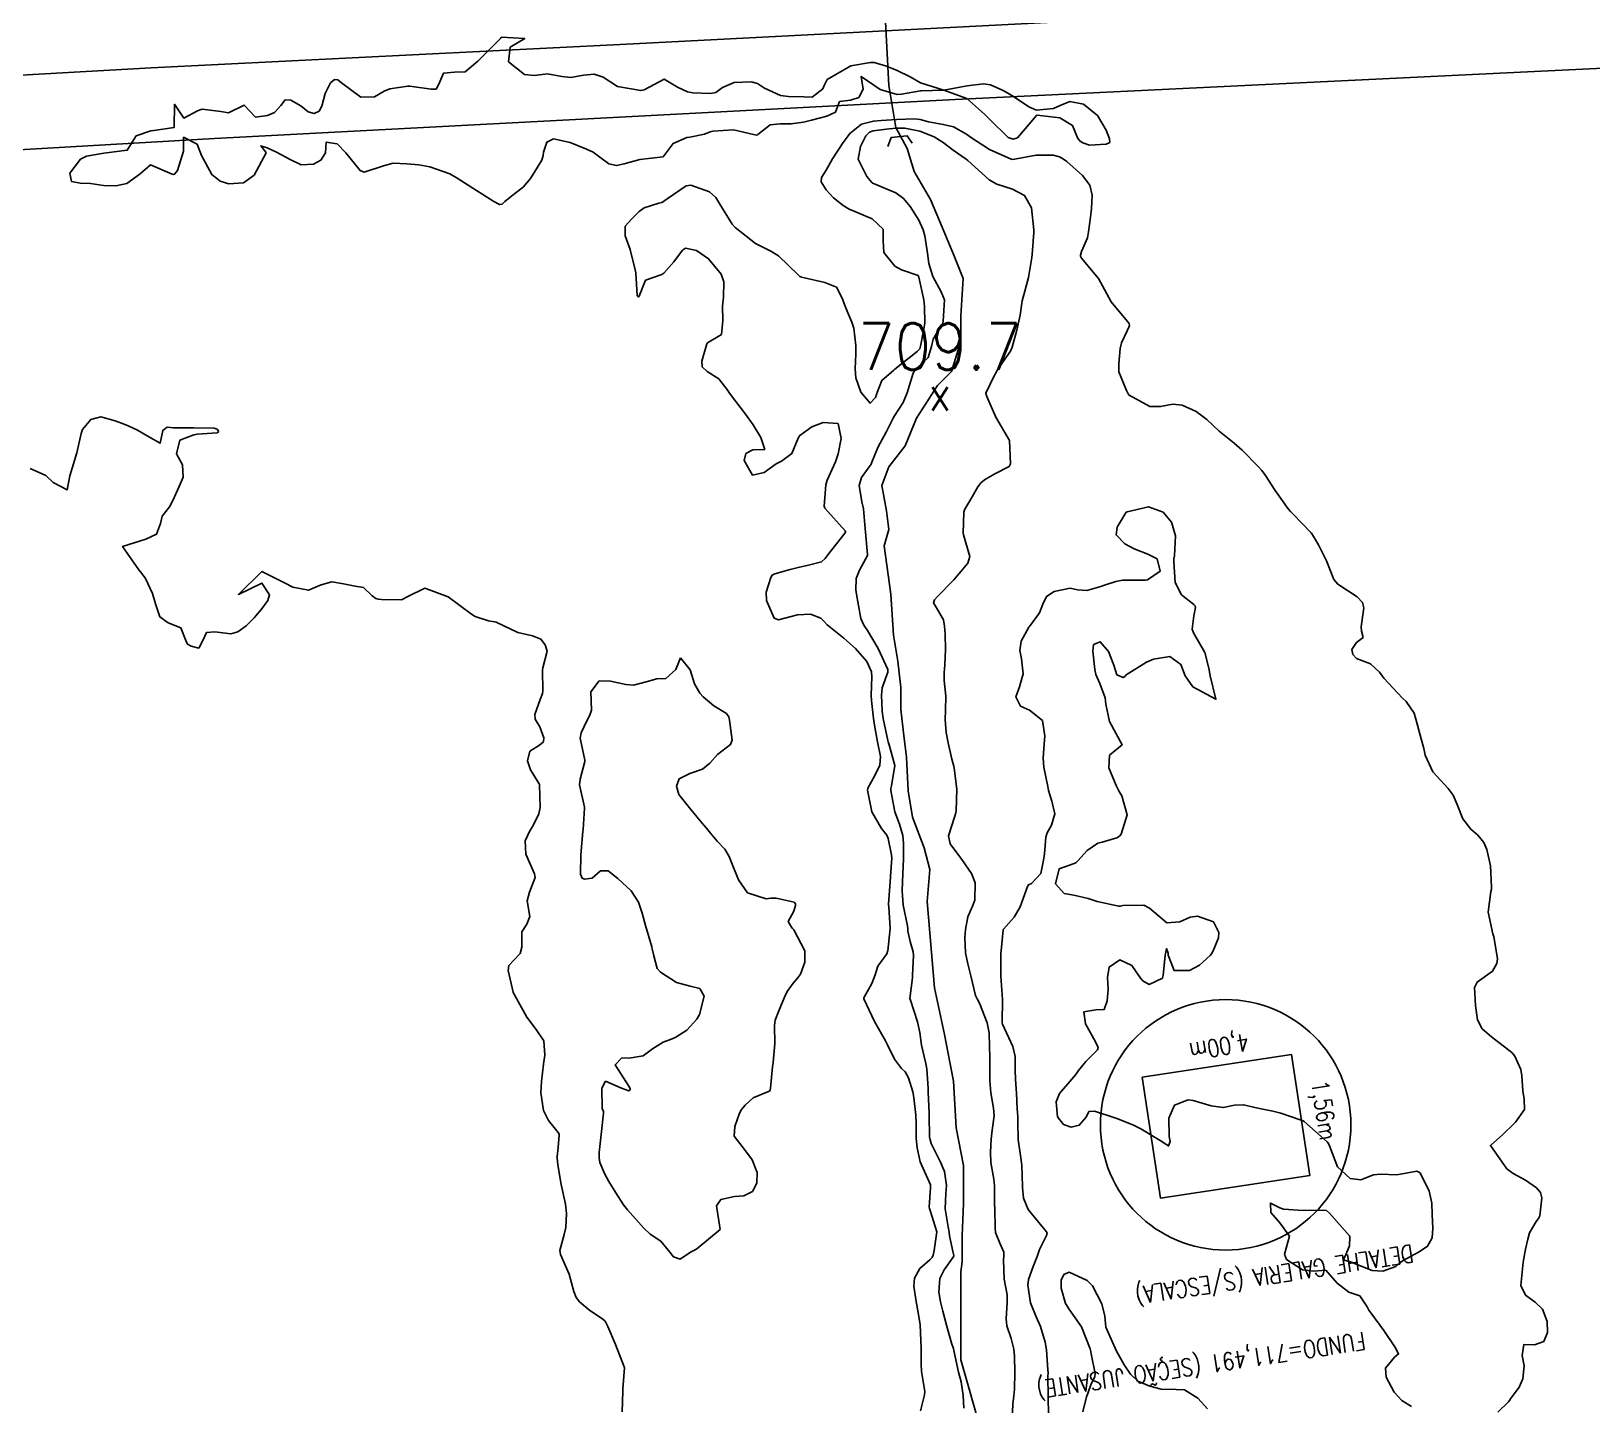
# Model space of a CAD drawing. Header units: metres. Extents: x 307586 to 320046, y 7427249 to 7434250.
# Drawn here: x 309923.3 to 310057.3, y 7432605.5 to 7432723.4 of the extents above; entities that cross this region are included whole.
import ezdxf
from ezdxf.enums import TextEntityAlignment as Align

# ---------------------------------------------------------------- set-up
doc = ezdxf.new("R2010")
doc.units = ezdxf.units.M
doc.header["$MEASUREMENT"] = 0
for name, color, linetype in [('Curvas de Nivel 1m', 11, 'Continuous'), ('DETALHES', 45, 'Continuous'), ('Hidrografia', 140, 'Continuous'), ('Pontes_Viadutos_Tubos', 190, 'Continuous'), ('Pontos Cotados', 45, 'Continuous'), ('TEXTO', 45, 'Continuous'), ('Vias Primárias', 230, 'Continuous')]:
    doc.layers.add(name, color=color, linetype=linetype)
doc.styles.add('ROMANS', font='romans', dxfattribs={"height": 0.2})
doc.styles.add('Style-STANDARD', font='STANDARD.shx')

# ---------------------------------------------------------------- blocks, each defined once
blk = doc.blocks.new('ELVTXT_88')
at = {"layer": 'Pontos Cotados', "linetype": 'Continuous', "style": 'Style-STANDARD'}
for s, height, p in [('709.7', 4, (0, 4)), ('x', 3, (0, 0))]:
    blk.add_text(s, height=height, dxfattribs=at).set_placement(p, align=Align.MIDDLE_CENTER)

msp = doc.modelspace()

# ---------------------------------------------------------------- linework, layer by layer
at = {"layer": 'Curvas de Nivel 1m', "flags": 128}
for points, elevation in [([(309995.34, 7432720.75), (309995.66, 7432720.74), (309996.72, 7432720.42), (309997.65, 7432720.06), (309998.75, 7432719.5), (309999.64, 7432718.99), (310001.63, 7432718.36), (310003.64, 7432718.73), (310005.04, 7432718.92), (310005.64, 7432718.83), (310006.79, 7432718.3), (310007.63, 7432717.81), (310008.95, 7432716.93), (310009.61, 7432716.65), (310011.06, 7432716.8), (310011.62, 7432717.05), (310012.46, 7432717.39), (310013.62, 7432717.15), (310014.83, 7432716.2), (310015.59, 7432714.94), (310015.86, 7432714.19), (310015.89, 7432713.88), (310015.58, 7432713.74), (310014.14, 7432713.65), (310013.58, 7432713.83), (310013.34, 7432713.98), (310013.15, 7432714.22), (310012.69, 7432715.32), (310011.6, 7432715.98), (310009.65, 7432716.21), (310009.6, 7432716.18), (310007.96, 7432714.28), (310007.58, 7432714.15), (310007.17, 7432714.29), (310005.6, 7432715.84), (310005.13, 7432716.31), (310003.62, 7432717.66), (310001.63, 7432718.36), (309999.69, 7432718.32), (309999.63, 7432718.32), (309998.01, 7432718.02), (309997.63, 7432717.98), (309996.19, 7432718.42), (309995.64, 7432718.78), (309994.55, 7432719.54), (309994.73, 7432718.44), (309994.34, 7432717.73), (309993.62, 7432717.5), (309992.7, 7432717.38), (309992.35, 7432716.47), (309991.6, 7432716.13), (309990.29, 7432715.8), (309989.59, 7432715.63), (309988.54, 7432715.47), (309987.59, 7432715.48), (309986.75, 7432715.38), (309985.69, 7432714.55), (309985.62, 7432714.51), (309985.58, 7432714.51), (309985.31, 7432714.55), (309983.59, 7432714.96), (309981.83, 7432714.84), (309981.58, 7432714.8), (309981.45, 7432714.74), (309981.11, 7432714.6), (309979.85, 7432714.34), (309979.58, 7432714.3), (309978.41, 7432713.79), (309977.55, 7432712.64), (309975.55, 7432712.41), (309974.2, 7432712.03), (309973.54, 7432711.89), (309972.9, 7432712.05), (309971.99, 7432712.71), (309971.56, 7432713.04), (309970.98, 7432713.31), (309969.57, 7432713.87), (309968.14, 7432714.19), (309967.57, 7432713.9), (309967.28, 7432713.05), (309967.26, 7432712.76), (309967.13, 7432712.35), (309966.18, 7432710.78), (309965.53, 7432710.03), (309964.83, 7432709.48), (309963.97, 7432708.81), (309963.73, 7432708.58), (309963.51, 7432708.54), (309963.02, 7432708.82), (309962.09, 7432709.41), (309961.52, 7432709.75), (309959.79, 7432710.86), (309959.53, 7432711.01), (309959.23, 7432711.17), (309957.54, 7432711.78), (309956.59, 7432711.94), (309955.54, 7432712.04), (309954.38, 7432712.09), (309953.54, 7432711.87), (309951.89, 7432711.31), (309951.54, 7432711.46), (309950.32, 7432712.97), (309949.56, 7432713.76), (309948.64, 7432713.91), (309948.56, 7432712.99), (309948.18, 7432712.36), (309947.54, 7432712.01), (309946.48, 7432711.95), (309945.55, 7432712.4), (309944.37, 7432713.04), (309943.56, 7432713.42), (309943.03, 7432713.59), (309943.46, 7432713.05), (309943.47, 7432712.97), (309942.44, 7432711.07), (309941.53, 7432710.42), (309940.29, 7432710.32), (309939.53, 7432710.55), (309938.83, 7432711.11), (309937.92, 7432712.75), (309937.79, 7432713.12), (309937.56, 7432713.72), (309936.39, 7432714.32), (309936.38, 7432713.14), (309935.86, 7432711.47), (309935.6, 7432711.15), (309935.53, 7432711.12), (309935.42, 7432711.15), (309933.54, 7432711.94), (309932.67, 7432711.18), (309931.52, 7432710.36), (309930.59, 7432710.14), (309929.52, 7432710.19), (309928.41, 7432710.35), (309927.52, 7432710.37), (309926.78, 7432710.51), (309926.63, 7432711.25), (309927.54, 7432712.44), (309928.07, 7432712.71), (309929.55, 7432712.95), (309929.79, 7432712.98), (309931.55, 7432713.2), (309932.33, 7432714.43), (309933.58, 7432714.87), (309933.84, 7432714.91), (309935.58, 7432715.15), (309935.6, 7432717.15), (309936.42, 7432715.97), (309937.6, 7432716.59), (309938, 7432716.72), (309939.6, 7432716.52), (309940.26, 7432716.43), (309941.6, 7432717.08), (309942.57, 7432716.04), (309943.59, 7432716.18), (309944.2, 7432716.44), (309944.73, 7432717.04), (309945.11, 7432717.53), (309945.61, 7432717.51), (309946.46, 7432717.02), (309947.09, 7432716.5), (309947.6, 7432716.35), (309948.02, 7432716.57), (309948.27, 7432716.99), (309948.54, 7432718.07), (309949, 7432718.99), (309949.34, 7432719.28), (309949.64, 7432719.26), (309949.96, 7432718.98), (309951.61, 7432717.75), (309952.78, 7432717.78), (309953.62, 7432718.28), (309954.08, 7432718.47), (309955.63, 7432718.72), (309955.82, 7432718.72), (309957.63, 7432718.46), (309958.07, 7432718.44), (309958.3, 7432718.87), (309958.69, 7432719.82), (309959.64, 7432719.9), (309960.55, 7432719.95), (309961.65, 7432720.84), (309963.6, 7432722.81), (309963.63, 7432722.86), (309963.67, 7432722.9), (309965.67, 7432722.79), (309964.42, 7432722.05), (309964.28, 7432720.8), (309965.64, 7432719.71), (309966.47, 7432719.61), (309967.64, 7432719.76), (309968.86, 7432719.53), (309969.64, 7432719.44), (309970.73, 7432719.65), (309971.64, 7432719.74), (309972.4, 7432719.47), (309973.63, 7432718.69), (309975.63, 7432718.33), (309975.91, 7432718.38), (309976.41, 7432718.66), (309977.64, 7432719.31), (309978.79, 7432718.63), (309979.63, 7432718.23), (309980.1, 7432718.14), (309981.63, 7432718.08), (309982.06, 7432718.16), (309982.64, 7432718.58), (309983.64, 7432719.03), (309985.11, 7432719.09), (309985.64, 7432718.94), (309986.24, 7432718.54), (309987.62, 7432717.9), (309988.32, 7432717.82), (309989.62, 7432717.78), (309990.34, 7432717.77), (309991.26, 7432718.48), (309991.37, 7432718.75), (309991.64, 7432719.27), (309993.65, 7432720.45)], 713), ([(309979.04, 7432669.62), (309978.64, 7432668.63), (309977.79, 7432667.87), (309977.02, 7432667.84), (309976.09, 7432667.58), (309975.01, 7432667.29), (309974.35, 7432667.34), (309973.02, 7432667.63), (309972.07, 7432667.65), (309971.34, 7432666.71), (309971.41, 7432665.13), (309971.26, 7432664.72), (309970.98, 7432664.18), (309970.51, 7432663.19), (309970.44, 7432662.73), (309970.82, 7432660.84), (309970.83, 7432660.72), (309970.43, 7432659.21), (309970.37, 7432658.73), (309970.8, 7432656.8), (309970.81, 7432656.72), (309970.68, 7432654.9), (309970.67, 7432654.72), (309970.52, 7432653.05), (309970.49, 7432652.72), (309970.47, 7432651.07), (309970.6, 7432650.72), (309970.81, 7432650.63), (309971.46, 7432650.71), (309972.17, 7432651.35), (309972.82, 7432651.36), (309973.66, 7432650.68), (309974.8, 7432649.63), (309975.43, 7432648.66), (309975.74, 7432647.7), (309976.03, 7432646.66), (309976.57, 7432644.82), (309976.61, 7432644.65), (309976.74, 7432644.04), (309977.05, 7432642.97), (309977.32, 7432642.64), (309978.71, 7432641.77), (309979.87, 7432641.44), (309980.7, 7432641.25), (309981.07, 7432640.59), (309980.68, 7432639.01), (309980.44, 7432638.6), (309979.59, 7432637.68), (309978.65, 7432637.07), (309978.34, 7432636.93), (309977.54, 7432636.64), (309976.64, 7432636.08), (309975.83, 7432635.46), (309974.63, 7432635.27), (309974.02, 7432635.29), (309973.43, 7432634.68), (309974.6, 7432632.86), (309974.72, 7432632.67), (309974.72, 7432632.55), (309974.6, 7432632.45), (309973.99, 7432632.68), (309972.61, 7432633.29), (309972.28, 7432632.69), (309972.33, 7432630.94), (309972.42, 7432630.69), (309972.43, 7432630.55), (309972.22, 7432628.7), (309972.05, 7432627.18), (309972.05, 7432626.7), (309972.12, 7432626.3), (309972.51, 7432625.36), (309972.89, 7432624.69), (309973.49, 7432623.69), (309974.15, 7432622.67), (309974.48, 7432622.25), (309975.89, 7432620.66), (309976.45, 7432620.16), (309977.36, 7432619.55), (309978.12, 7432618.62), (309978.43, 7432618.22), (309979.02, 7432618.02), (309979.9, 7432618.61), (309980.25, 7432618.79), (309980.44, 7432618.89), (309982.45, 7432620.57), (309982.13, 7432622.58), (309982.49, 7432623.12), (309983.67, 7432623.38), (309984.49, 7432623.45), (309985.22, 7432623.82), (309985.6, 7432624.54), (309985.61, 7432625.44), (309985.2, 7432626.54), (309984.54, 7432627.42), (309983.64, 7432628.56), (309983.71, 7432629.41), (309984.11, 7432630.55), (309984.27, 7432630.87), (309984.58, 7432631.24), (309985.29, 7432631.85), (309986.6, 7432632.39), (309986.69, 7432632.44), (309986.74, 7432632.53), (309986.77, 7432632.69), (309986.95, 7432634.53), (309987, 7432634.89), (309987.15, 7432636.52), (309987.11, 7432638.08), (309987.17, 7432638.52), (309987.48, 7432639.32), (309987.96, 7432640.51), (309988.21, 7432641), (309988.71, 7432641.71), (309989.09, 7432642.13), (309989.35, 7432642.49), (309989.72, 7432643.5), (309989.71, 7432644.49), (309988.76, 7432646.27), (309988.65, 7432646.39), (309988.56, 7432646.5), (309988.27, 7432647.01), (309988.78, 7432647.87), (309988.92, 7432648.37), (309988.92, 7432648.5), (309988.79, 7432648.65), (309987.26, 7432648.99), (309986.8, 7432649), (309986.39, 7432648.94), (309984.8, 7432649.46), (309984.01, 7432650.56), (309983.47, 7432651.93), (309983.21, 7432652.57), (309982.85, 7432653.21), (309982.18, 7432653.9), (309981.62, 7432654.59), (309981.28, 7432655.01), (309980.87, 7432655.47), (309979.92, 7432656.61), (309978.9, 7432657.91), (309978.69, 7432658.62), (309978.92, 7432659.23), (309979.85, 7432659.69), (309980.93, 7432660.08), (309981.55, 7432660.59), (309982.21, 7432661.32), (309982.95, 7432661.9), (309983.33, 7432662.19), (309983.47, 7432662.56), (309983.26, 7432664.28), (309983.19, 7432664.57), (309982.99, 7432664.85), (309981.91, 7432665.5), (309981, 7432666.27), (309980.7, 7432666.6), (309980.23, 7432667.39), (309979.87, 7432668.61)], 712)]:
    msp.add_lwpolyline(points, close=True, dxfattribs=dict(at, elevation=elevation))
for points, elevation in [([(310049.18, 7432604.87), (310050.11, 7432605.76), (310050.18, 7432605.87), (310050.29, 7432606.01), (310051.02, 7432607.03), (310051.34, 7432607.74), (310051.44, 7432608.86), (310051.28, 7432609.75), (310051.42, 7432610.67), (310052.35, 7432610.65), (310053.13, 7432610.94), (310053.46, 7432611.72), (310053.43, 7432612.67), (310053.02, 7432613.72), (310052.39, 7432614.32), (310051.57, 7432614.92), (310051.16, 7432615.75), (310051.27, 7432616.9), (310051.38, 7432617.75), (310051.58, 7432618.88), (310051.76, 7432619.74), (310051.92, 7432620.28), (310052.48, 7432621.25), (310052.69, 7432621.51), (310052.8, 7432621.73), (310052.96, 7432623.27), (310052.84, 7432623.73), (310052.51, 7432624.13), (310051.56, 7432624.79), (310050.52, 7432625.36), (310049.95, 7432625.77), (310048.55, 7432627.78), (310049.61, 7432628.72), (310050.57, 7432629.63), (310050.71, 7432629.76), (310051.48, 7432630.85), (310051.46, 7432631.75), (310051.33, 7432632.47), (310051.26, 7432633.75), (310051.16, 7432634.29), (310050.64, 7432635.45), (310050.38, 7432635.76), (310048.66, 7432637.1), (310047.84, 7432637.79), (310047.44, 7432638.56), (310047.28, 7432639.8), (310047.19, 7432641.33), (310047.43, 7432641.8), (310048.73, 7432642.74), (310049.12, 7432643.39), (310049.17, 7432643.78), (310048.84, 7432645.7), (310048.82, 7432645.78), (310048.77, 7432645.95), (310048.35, 7432647.79), (310048.6, 7432649.58), (310048.65, 7432649.78), (310048.66, 7432649.94), (310048.55, 7432651.78), (310048.24, 7432653.17), (310047.98, 7432653.79), (310047.47, 7432654.4), (310046.87, 7432654.92), (310046.18, 7432655.82), (310045.69, 7432657.03), (310045.37, 7432657.83), (310044.92, 7432658.42), (310043.62, 7432659.84), (310042.95, 7432661.27), (310042.83, 7432661.85), (310042.44, 7432663.32), (310042.3, 7432663.86), (310042.01, 7432664.88), (310041.32, 7432665.88), (310041.01, 7432666.18), (310039.41, 7432667.9), (310039.04, 7432668.41), (310038.26, 7432669.13), (310037.05, 7432669.57), (310036.74, 7432669.93), (310036.65, 7432670.34), (310037.07, 7432670.94), (310037.62, 7432671.38), (310037.49, 7432671.92), (310037.46, 7432672.3), (310037.69, 7432673.92), (310037.58, 7432674.39), (310037.11, 7432674.88), (310035.45, 7432675.95), (310035.13, 7432676.37), (310034.49, 7432677.96), (310033.81, 7432679.32), (310033.44, 7432679.97), (310033.18, 7432680.35), (310031.6, 7432681.99), (310031.4, 7432682.19), (310031.21, 7432682.42), (310030.08, 7432684.01), (310029.24, 7432685.28), (310028.93, 7432685.71), (310028.66, 7432686.03), (310027.26, 7432687.46), (310026.56, 7432688.06), (310025.28, 7432689.08), (310024.21, 7432690.08), (310023.3, 7432690.79), (310022.1, 7432691.32), (310021.31, 7432691.4), (310020.24, 7432691.2), (310019.31, 7432691.22), (310017.54, 7432692.17), (310017.45, 7432692.29), (310017.33, 7432692.58), (310016.65, 7432694.18), (310016.67, 7432694.86), (310016.79, 7432696.18), (310016.88, 7432696.67), (310017.39, 7432697.7), (310017.53, 7432698.03), (310017.57, 7432698.17), (310017.55, 7432698.32), (310017.4, 7432698.51), (310016.01, 7432700.18), (310015.43, 7432701.26), (310014.92, 7432702.2), (310013.46, 7432703.95), (310013.37, 7432704.12), (310013.37, 7432704.21), (310013.47, 7432704.5), (310013.98, 7432705.7), (310014.07, 7432706.2), (310014.24, 7432707.46), (310014.32, 7432708.2), (310014.38, 7432709.35), (310014.16, 7432710.2), (310013.55, 7432711.04), (310012.2, 7432712.23), (310011.84, 7432712.51), (310011.57, 7432712.65), (310011.04, 7432712.77), (310009.57, 7432712.77), (310007.71, 7432712.44), (310007.56, 7432712.42), (310007.42, 7432712.44), (310005.57, 7432713.28), (310003.93, 7432714.33), (310003.59, 7432714.58), (310002.46, 7432715.22), (310001.59, 7432715.42), (310000.33, 7432715.64), (309999.6, 7432715.84), (309999.12, 7432715.91), (309997.6, 7432715.84), (309996.26, 7432715.76), (309995.6, 7432715.71), (309994.59, 7432715.45), (309993.58, 7432714.63), (309993.44, 7432714.45), (309993, 7432713.88), (309992.09, 7432712.47), (309991.54, 7432711.5), (309991.15, 7432710.87), (309991.12, 7432710.48), (309991.53, 7432709.8), (309992.16, 7432709.12), (309993, 7432708.46), (309993.51, 7432708.14), (309994, 7432707.95), (309995.5, 7432707.32), (309996.43, 7432706.42), (309996.43, 7432705.47), (309996.49, 7432704.42), (309997.45, 7432703.26), (309998, 7432702.95), (309999.44, 7432702.44), (309999.48, 7432702.38), (309999.5, 7432702.32), (309999.93, 7432700.37), (309999.99, 7432699.79), (310000, 7432698.37), (309999.92, 7432697.84), (309999.64, 7432696.38), (309999.57, 7432696.16), (309999.36, 7432695.94), (309997.45, 7432694.41), (309997.34, 7432694.33), (309996.32, 7432693.44), (309995.93, 7432692.42), (309995.77, 7432691.97), (309995.31, 7432691.48), (309994.51, 7432692.44), (309994.1, 7432693.67), (309994.04, 7432694.44), (309994.1, 7432695.7), (309994.09, 7432696.44), (309993.91, 7432697.92), (309993.75, 7432698.45), (309993.4, 7432699.25), (309993.05, 7432700.1), (309992.96, 7432700.46), (309992.42, 7432701.46), (309991.43, 7432701.86), (309989.67, 7432702.26), (309989.43, 7432702.31), (309989.28, 7432702.36), (309989.13, 7432702.5), (309987.46, 7432704.13), (309986.8, 7432704.54), (309985.47, 7432705.21), (309983.73, 7432706.57), (309983.49, 7432706.86), (309982.42, 7432708.59), (309982.07, 7432709.14), (309981.52, 7432709.63), (309979.93, 7432710.21), (309979.53, 7432710.14), (309977.91, 7432709.04), (309977.51, 7432708.74), (309977.45, 7432708.72), (309977.17, 7432708.65), (309975.92, 7432708.26), (309975.5, 7432707.96), (309974.86, 7432707.31), (309974.29, 7432706.68), (309974.3, 7432705.86), (309974.72, 7432704.68), (309975.16, 7432702.95), (309975.2, 7432702.67), (309975.33, 7432700.75), (309975.36, 7432700.67), (309975.41, 7432700.61), (309975.46, 7432700.63), (309975.48, 7432700.67), (309976.05, 7432702.04), (309977.43, 7432702.55), (309977.61, 7432702.65), (309978.46, 7432703.62), (309979.2, 7432704.62), (309979.46, 7432704.81), (309980.42, 7432704.61), (309981.45, 7432703.89), (309982.52, 7432702.58), (309982.75, 7432701.91), (309982.74, 7432700.58), (309982.66, 7432699.83), (309982.68, 7432698.58), (309982.57, 7432697.39), (309981.36, 7432696.66), (309981.33, 7432696.63), (309981.31, 7432696.6), (309980.86, 7432695.09), (309980.9, 7432694.6), (309981.34, 7432694.2), (309982.32, 7432693.58), (309983.1, 7432692.57), (309983.18, 7432692.44), (309983.32, 7432692.24), (309984.63, 7432690.56), (309985.28, 7432689.62), (309985.93, 7432688.54), (309986.27, 7432687.53), (309985.26, 7432687.49), (309984.64, 7432687.17), (309984.52, 7432686.56), (309985.23, 7432685.32), (309986.22, 7432685.55), (309987.24, 7432686.3), (309987.72, 7432686.52), (309988.6, 7432687.17), (309989.13, 7432688.5), (309989.28, 7432688.72), (309990.32, 7432689.45), (309991.29, 7432689.83), (309992.57, 7432689.74), (309992.82, 7432688.46), (309992.56, 7432687.15), (309992.34, 7432686.46), (309991.64, 7432684.88), (309991.52, 7432684.48), (309991.37, 7432682.64), (309991.43, 7432682.48), (309993.17, 7432680.53), (309993.21, 7432680.45), (309993.21, 7432680.42), (309993.17, 7432680.36), (309991.7, 7432678.47), (309991.47, 7432678.16), (309991.14, 7432677.88), (309990.04, 7432677.59), (309989.14, 7432677.38), (309988.44, 7432677.21), (309987.13, 7432676.85), (309986.92, 7432676.73), (309986.79, 7432676.53), (309986.39, 7432675.26), (309986.42, 7432674.54), (309987.09, 7432673.04), (309987.44, 7432672.88), (309989.09, 7432673.32), (309990.2, 7432673.38), (309991.09, 7432673.05), (309991.37, 7432672.76), (309991.63, 7432672.47), (309993.07, 7432671.32), (309994.07, 7432670.44), (309995.04, 7432669.33), (309995.44, 7432668.43), (309995.46, 7432667.99), (309995.42, 7432666.43), (309995.44, 7432665.98), (309995.62, 7432664.42), (309995.72, 7432663.67), (309995.96, 7432662.42), (309996.2, 7432661.16), (309996.15, 7432660.42), (309995.76, 7432659.59), (309995.13, 7432658.43), (309995.08, 7432658.26), (309995.46, 7432656.42), (309996.29, 7432654.99), (309996.75, 7432654.41), (309996.86, 7432654.12), (309997.15, 7432652.71), (309997.17, 7432652.41), (309997.15, 7432652.09), (309997.03, 7432650.41), (309996.9, 7432648.52), (309996.9, 7432648.41), (309996.93, 7432648.27), (309997.05, 7432646.41), (309996.83, 7432644.49), (309996.81, 7432644.41), (309996.74, 7432644.21), (309995.98, 7432643.16), (309995.75, 7432642.42), (309995.46, 7432641.68), (309994.78, 7432640.43), (309994.77, 7432640.35), (309995.68, 7432638.42), (309996.65, 7432636.76), (309996.82, 7432636.41), (309997.42, 7432635.18), (309998.02, 7432634.39), (309998.32, 7432634.08), (309998.61, 7432633.57), (309998.99, 7432632.38), (309999.07, 7432631.9), (309999.24, 7432630.37), (309999.27, 7432629.67), (309999.28, 7432628.37), (309999.35, 7432627.56), (309999.62, 7432626.37), (310000.5, 7432624.39), (310000.51, 7432624.37), (310000.5, 7432624.14), (310000.38, 7432622.47), (310000.4, 7432622.36), (310000.48, 7432622.2), (310001.03, 7432620.35), (310000.82, 7432618.74), (310000.72, 7432618.36), (310000.64, 7432618.15), (310000.43, 7432617.94), (309999.57, 7432617.22), (309999.12, 7432616.37), (309999.08, 7432615.69), (309999.28, 7432614.37), (309999.48, 7432613.26), (309999.6, 7432612.37), (309999.68, 7432611.03), (309999.7, 7432610.37), (309999.7, 7432608.99), (309999.74, 7432608.37), (310000, 7432606.65), (309999.99, 7432606.36), (309999.63, 7432605)], 712), ([(310007.52, 7432604.27), (310007.57, 7432605.57), (310007.65, 7432606.27), (310007.71, 7432606.85), (310007.73, 7432608.27), (310007.72, 7432609.67), (310007.66, 7432610.27), (310007.42, 7432611.2), (310007.06, 7432612.28), (310006.98, 7432612.89), (310007.09, 7432614.28), (310007.07, 7432614.96), (310006.83, 7432616.28), (310006.76, 7432617.96), (310006.79, 7432618.28), (310006.78, 7432618.62), (310006.44, 7432619.39), (310006.09, 7432620.29), (310006.04, 7432620.71), (310006.02, 7432622.29), (310006, 7432622.78), (310006, 7432624.3), (310005.93, 7432624.87), (310005.69, 7432626.3), (310005.64, 7432627.19), (310005.7, 7432628.3), (310005.79, 7432629.07), (310005.96, 7432630.3), (310005.92, 7432630.96), (310005.68, 7432632.3), (310005.59, 7432633.33), (310005.6, 7432634.3), (310005.6, 7432635.33), (310005.57, 7432636.3), (310005.52, 7432637.44), (310005.36, 7432638.3), (310004.69, 7432639.98), (310004.52, 7432640.31), (310004.37, 7432640.64), (310003.96, 7432642.32), (310003.69, 7432643.37), (310003.49, 7432644.32), (310003.45, 7432645.63), (310003.51, 7432646.32), (310003.71, 7432647.39), (310004.1, 7432648.32), (310004.29, 7432648.83), (310004.34, 7432650.31), (310004.03, 7432651.11), (310003.2, 7432652.33), (310002.85, 7432652.78), (310002.18, 7432653.66), (310002.05, 7432654.34), (310002.6, 7432656.05), (310002.68, 7432656.33), (310002.7, 7432656.52), (310002.76, 7432658.33), (310002.56, 7432659.97), (310002.49, 7432660.34), (310002.34, 7432660.94), (310002.01, 7432662.34), (310001.83, 7432663.21), (310001.75, 7432664.35), (310001.8, 7432665.15), (310001.81, 7432666.35), (310001.68, 7432667.7), (310001.67, 7432668.35), (310001.73, 7432669.04), (310001.8, 7432670.35), (310001.75, 7432671.67), (310001.71, 7432672.35), (310001.62, 7432672.88), (310001.1, 7432673.79), (310000.77, 7432674.36), (310000.85, 7432674.62), (310001.11, 7432674.89), (310002.5, 7432676.34), (310002.79, 7432676.68), (310003.13, 7432677.08), (310003.7, 7432677.77), (310003.88, 7432678.32), (310003.32, 7432680.18), (310003.29, 7432680.33), (310003.37, 7432682.15), (310003.43, 7432682.33), (310004.08, 7432683.46), (310004.56, 7432684.32), (310004.85, 7432684.69), (310005.23, 7432684.96), (310006.09, 7432685.45), (310007.24, 7432686.05), (310007.37, 7432686.29), (310007.27, 7432688.29), (310006.11, 7432690.3), (310005.32, 7432692.06), (310005.25, 7432692.31), (310005.26, 7432692.38), (310005.33, 7432692.53), (310005.92, 7432693.72), (310006.22, 7432694.3), (310006.67, 7432694.98), (310007.36, 7432695.97), (310007.51, 7432696.29), (310007.9, 7432697.77), (310008.02, 7432698.28), (310008.19, 7432699.06), (310008.38, 7432700.28), (310008.59, 7432701.1), (310008.92, 7432702.27), (310009.21, 7432704.01), (310009.23, 7432704.26), (310009.36, 7432706.14), (310009.37, 7432706.26), (310009.37, 7432706.38), (310009.18, 7432708.26), (310008.58, 7432709.33), (310007.53, 7432709.86), (310006.18, 7432710.3), (310005.54, 7432710.68), (310003.69, 7432712.33), (310003.56, 7432712.43), (310002.43, 7432713.21), (310001.58, 7432713.87), (310000.8, 7432714.37), (309999.59, 7432714.85), (309998.29, 7432715.1), (309997.59, 7432715.11), (309996.95, 7432715.05), (309995.59, 7432714.87), (309995.25, 7432714.77), (309994.95, 7432714.44), (309994.5, 7432713.52), (309994.29, 7432712.44), (309995.02, 7432710.96), (309995.46, 7432710.43), (309995.53, 7432710.38), (309995.61, 7432710.35), (309997.52, 7432709.56), (309998.19, 7432709.07), (309998.75, 7432708.39), (309999.5, 7432707.19), (309999.86, 7432706.38), (310000.01, 7432705.85), (310000.24, 7432704.37), (310000.36, 7432703.47), (310000.71, 7432702.37), (310001.42, 7432701.06), (310001.71, 7432700.36), (310001.58, 7432698.54), (310001.56, 7432698.36), (310001.51, 7432698.24), (310001.39, 7432698.1), (310000.74, 7432697), (310000.59, 7432696.37), (310000.3, 7432695.42), (309999.34, 7432694.53), (309999.18, 7432694.38), (309999.02, 7432694.06), (309998.51, 7432692.39), (309998.14, 7432691.56), (309997.41, 7432690.41), (309997.29, 7432690.21), (309996.69, 7432689.01), (309996.37, 7432688.42), (309995.98, 7432687.7), (309995.46, 7432686.43), (309995.4, 7432686.27), (309995.24, 7432686.03), (309994.57, 7432685.1), (309994.37, 7432684.44), (309994.61, 7432683.03), (309994.74, 7432682.43), (309994.9, 7432680.71), (309994.93, 7432680.43), (309995.1, 7432678.49), (309995.09, 7432678.43), (309994.4, 7432677.17), (309994.13, 7432676.44), (309994.1, 7432675.45), (309994.25, 7432674.44), (309994.51, 7432673.01), (309994.78, 7432672.43), (309995.08, 7432671.98), (309996, 7432670.42), (309996.83, 7432668.62), (309996.83, 7432668.41), (309996.36, 7432667.07), (309996.28, 7432666.42), (309996.34, 7432665.06), (309996.43, 7432664.42), (309996.83, 7432662.54), (309996.87, 7432662.41), (309996.96, 7432662.15), (309997.45, 7432660.4), (309997.16, 7432658.65), (309997.1, 7432658.41), (309997.09, 7432658.23), (309997.43, 7432656.4), (309997.83, 7432655.35), (309998.11, 7432654.39), (309998.18, 7432653.71), (309998.17, 7432652.39), (309998.13, 7432651.09), (309998.09, 7432650.39), (309998.06, 7432649.64), (309998.16, 7432648.39), (309998.52, 7432646.63), (309998.55, 7432646.38), (309998.56, 7432646.18), (309998.75, 7432645.29), (309999.01, 7432644.38), (309999.05, 7432644.07), (309998.96, 7432642.38), (309998.94, 7432642.16), (309998.73, 7432640.38), (309998.75, 7432640.33), (309999.37, 7432638.37), (309999.57, 7432637.46), (309999.74, 7432636.37), (310000.06, 7432634.93), (310000.17, 7432634.36), (310000.3, 7432632.67), (310000.31, 7432632.36), (310000.39, 7432630.55), (310000.39, 7432630.36), (310000.42, 7432628.49), (310000.43, 7432628.36), (310000.55, 7432627.94), (310001.35, 7432626.35), (310001.7, 7432625.53), (310001.86, 7432624.34), (310001.81, 7432623.65), (310001.75, 7432622.34), (310002.02, 7432620.78), (310002.09, 7432620.34), (310002.12, 7432620.01), (310002.44, 7432618.55), (310002.51, 7432618.33), (310002.5, 7432618.26), (310002.43, 7432618.18), (310001.66, 7432617.09), (310001.3, 7432616.35), (310001.21, 7432615.17), (310001.37, 7432614.35), (310001.57, 7432613.54), (310001.87, 7432612.34), (310002.34, 7432610.72), (310002.46, 7432610.33), (310002.5, 7432610.16), (310002.91, 7432608.32), (310003.13, 7432607.49), (310003.31, 7432606.32), (310003.36, 7432605.23)], 711), ([(309923.23, 7432685.89), (309924.57, 7432685.28), (309925.21, 7432684.67), (309926.4, 7432684.05), (309926.62, 7432685.25), (309927.24, 7432687.24), (309927.6, 7432688.9), (309927.72, 7432689.24), (309928.42, 7432690.09), (309929.28, 7432690.31), (309930.52, 7432689.97), (309931.28, 7432689.7), (309931.64, 7432689.56), (309932.43, 7432689.18), (309933.27, 7432688.7), (309934.37, 7432688.05), (309934.6, 7432689.16), (309934.99, 7432689.44), (309935.28, 7432689.41), (309935.51, 7432689.38), (309937.28, 7432689.37), (309939.03, 7432689.35), (309939.27, 7432689.27), (309939.39, 7432689.1), (309939.37, 7432689), (309939.27, 7432688.96), (309937.56, 7432688.83), (309937.27, 7432688.78), (309936.08, 7432688.32), (309935.78, 7432687.14), (309936.3, 7432686.2), (309936.35, 7432685.13), (309936, 7432684.35), (309935.48, 7432683.15), (309935.19, 7432682.6), (309934.54, 7432681.8), (309934.42, 7432681.16), (309934.08, 7432680.25), (309933.16, 7432679.82), (309931.15, 7432679.2), (309932.54, 7432677.18), (309932.81, 7432676.86), (309933.12, 7432676.44), (309933.72, 7432675.16), (309933.99, 7432674.26), (309934.35, 7432673.16), (309935.07, 7432672.65), (309936.15, 7432672.22), (309936.59, 7432671.13), (309936.74, 7432670.81), (309937.05, 7432670.64), (309937.69, 7432670.47), (309938.05, 7432671.11), (309938.36, 7432671.81), (309939.06, 7432671.86), (309940.46, 7432671.69), (309941.06, 7432671.86), (309941.75, 7432672.39), (309942.46, 7432673.06), (309943.09, 7432673.8), (309943.61, 7432674.54), (309943.78, 7432675.04), (309943.11, 7432676.05), (309941.1, 7432675.08), (309943.12, 7432677.05), (309945.11, 7432676.03), (309945.78, 7432675.69), (309947.11, 7432675.43), (309948.21, 7432675.89), (309949.11, 7432676.15), (309950.11, 7432675.97), (309951.11, 7432675.79), (309951.83, 7432675.67), (309952.57, 7432674.94), (309952.88, 7432674.72), (309953.1, 7432674.67), (309953.39, 7432674.64), (309955.1, 7432674.62), (309955.65, 7432674.9), (309957.11, 7432675.6), (309959.1, 7432674.86), (309961.09, 7432673.37), (309961.42, 7432673.17), (309962.57, 7432672.82), (309963.08, 7432672.73), (309963.21, 7432672.68), (309965.07, 7432671.81), (309966.33, 7432671.51), (309967.06, 7432671.22), (309967.44, 7432670.76), (309967.59, 7432670.21), (309967.23, 7432668.76), (309967.2, 7432668.59), (309967.22, 7432666.76), (309967.19, 7432666.57), (309967, 7432666.05), (309966.54, 7432664.77), (309966.57, 7432664.36), (309966.97, 7432663.7), (309967.3, 7432662.76), (309967.28, 7432662.43), (309966.95, 7432662.14), (309966.11, 7432661.61), (309965.9, 7432660.78), (309966.16, 7432660.01), (309966.91, 7432658.81), (309966.94, 7432658.76), (309966.95, 7432658.73), (309966.99, 7432656.77), (309966.88, 7432656.24), (309966.4, 7432655.24), (309966.11, 7432654.78), (309965.7, 7432653.93), (309965.76, 7432652.78), (309966.5, 7432651.09), (309966.57, 7432650.77), (309966.07, 7432649.51), (309965.87, 7432648.78), (309966.11, 7432647.44), (309965.85, 7432646.78), (309965.42, 7432646.12), (309965.42, 7432644.78), (309965.27, 7432644.25), (309964.73, 7432643.69), (309964.31, 7432643.21), (309964.24, 7432642.79), (309964.69, 7432640.93), (309964.75, 7432640.79), (309964.79, 7432640.69), (309965.85, 7432638.78), (309966.66, 7432637.73), (309967.31, 7432636.76), (309967.4, 7432635.52), (309967.27, 7432634.76), (309967.11, 7432633.27), (309967.07, 7432632.76), (309967.06, 7432632.3), (309967.28, 7432630.76), (309967.71, 7432629.9), (309968.55, 7432628.87), (309968.63, 7432628.74), (309968.64, 7432628.65), (309968.54, 7432627.61), (309968.45, 7432626.81), (309968.44, 7432626.74), (309968.45, 7432626.67), (309968.52, 7432626.15), (309968.74, 7432624.74), (309968.81, 7432624.43), (309969.17, 7432622.73), (309969.27, 7432621.93), (309969.19, 7432620.73), (309969.05, 7432620.13), (309968.68, 7432618.74), (309968.75, 7432618.42), (309969.49, 7432616.73), (309969.89, 7432615.22), (309970.08, 7432614.72), (309970.38, 7432614.34), (309971.27, 7432613.61), (309972.36, 7432612.88), (309972.57, 7432612.69), (309972.81, 7432612.23), (309973.45, 7432610.68), (309974.22, 7432608.77), (309974.23, 7432608.67), (309974.09, 7432606.87), (309974.08, 7432606.67), (309974.03, 7432604.91)], 713), ([(310010.62, 7432604.59), (310010.6, 7432606.24), (310010.58, 7432607.96), (310010.59, 7432608.24), (310010.58, 7432608.5), (310010.46, 7432610.24), (310010.34, 7432610.89), (310009.93, 7432612.24), (310009.56, 7432613.06), (310009.09, 7432614.25), (310008.86, 7432615.79), (310008.91, 7432616.25), (310009.3, 7432617.37), (310009.64, 7432618.25), (310009.84, 7432618.84), (310010.45, 7432620.04), (310010.51, 7432620.24), (310010.45, 7432620.36), (310008.88, 7432622.26), (310008.49, 7432623.25), (310008.4, 7432624.16), (310008.39, 7432624.26), (310008.34, 7432626.08), (310008.32, 7432626.26), (310008.29, 7432626.5), (310008.03, 7432628.27), (310008, 7432629.7), (310007.98, 7432630.27), (310007.94, 7432630.91), (310007.89, 7432632.27), (310007.78, 7432633.44), (310007.76, 7432634.27), (310007.77, 7432635.41), (310007.57, 7432636.28), (310006.67, 7432638.19), (310006.65, 7432638.29), (310006.64, 7432638.32), (310006.67, 7432640.29), (310006.67, 7432640.31), (310006.54, 7432642.29), (310006.53, 7432642.49), (310006.54, 7432644.29), (310006.56, 7432644.48), (310006.73, 7432646.29), (310006.74, 7432646.32), (310006.76, 7432646.35), (310007.68, 7432647.37), (310008.19, 7432648.27), (310008.81, 7432650), (310008.92, 7432650.15), (310009.18, 7432650.26), (310009.96, 7432651.11), (310010.21, 7432652.25), (310010.29, 7432652.8), (310010.41, 7432654.24), (310010.51, 7432654.6), (310010.87, 7432655.27), (310011.16, 7432656.24), (310010.9, 7432657.32), (310010.64, 7432658.24), (310010.57, 7432658.59), (310010.23, 7432660.25), (310010.17, 7432661.02), (310010.26, 7432662.25), (310010.31, 7432662.9), (310010.12, 7432664.25), (310008.99, 7432665.15), (310008.21, 7432665.48), (310007.82, 7432666.28), (310008.14, 7432667.15), (310008.44, 7432668.27), (310008.31, 7432669.54), (310008.17, 7432670.27), (310008.28, 7432671.05), (310008.93, 7432672.26), (310009.08, 7432672.45), (310009.85, 7432673.5), (310010.14, 7432674.25), (310010.46, 7432674.89), (310011.11, 7432675.34), (310012.5, 7432675.6), (310013.12, 7432675.48), (310013.92, 7432675.4), (310015.12, 7432675.75), (310015.44, 7432675.86), (310016.4, 7432676.18), (310016.99, 7432676.31), (310017.12, 7432676.31), (310018.96, 7432676.31), (310019.13, 7432676.34), (310020.2, 7432677.06), (310019.94, 7432678.13), (310019.16, 7432678.53), (310017.98, 7432678.98), (310017.17, 7432679.42), (310016.43, 7432680.18), (310016.52, 7432680.84), (310017.2, 7432681.98), (310017.27, 7432682.1), (310017.38, 7432682.17), (310019.21, 7432682.59), (310020.46, 7432682.13), (310021.19, 7432681.28), (310021.54, 7432680.11), (310021.43, 7432678.39), (310021.39, 7432678.12), (310021.38, 7432677.88), (310021.5, 7432676.11), (310022.05, 7432675.04), (310023.1, 7432674.2), (310023.21, 7432674.09), (310023.25, 7432673.94), (310023.09, 7432673.25), (310022.95, 7432672.09), (310023.08, 7432671.78), (310024.03, 7432670.08), (310024.38, 7432668.74), (310024.49, 7432668.08), (310025, 7432666.07), (310023.02, 7432667.15), (310022.36, 7432668.1), (310021.99, 7432669.06), (310021.05, 7432669.75), (310019.65, 7432669.53), (310019.04, 7432669.27), (310017.3, 7432668.17), (310017.17, 7432668.03), (310017.03, 7432667.94), (310016.5, 7432668.18), (310016.22, 7432669), (310015.78, 7432670.18), (310015.07, 7432671.01), (310014.49, 7432670.77), (310014.43, 7432670.2), (310014.61, 7432668.62), (310014.7, 7432668.19), (310015.02, 7432667.43), (310015.48, 7432666.19), (310015.54, 7432665.64), (310015.87, 7432664.18), (310016.96, 7432662.17), (310015.86, 7432661.27), (310015.8, 7432660.18), (310016.43, 7432658.66), (310016.69, 7432658.17), (310016.91, 7432657.78), (310017.39, 7432656.16), (310016.87, 7432654.49), (310016.72, 7432654.32), (310016.48, 7432654.17), (310015.23, 7432653.82), (310014.86, 7432653.71), (310013.95, 7432653.1), (310013.14, 7432652.21), (310012.99, 7432652.06), (310012.84, 7432651.98), (310011.55, 7432651.52), (310011.24, 7432650.23), (310011.98, 7432649.4), (310012.8, 7432649.25), (310014.03, 7432648.97), (310014.8, 7432648.72), (310016.67, 7432648.3), (310016.79, 7432648.31), (310017, 7432648.37), (310018.8, 7432648.39), (310019.29, 7432648.13), (310020.77, 7432646.88), (310021.91, 7432646.97), (310022.78, 7432647.37), (310023.42, 7432647.45), (310024.78, 7432646.96), (310025.26, 7432646.06), (310025.22, 7432645.6), (310024.75, 7432644.47), (310024.61, 7432644.21), (310024.5, 7432644.07), (310023.58, 7432643.24), (310022.73, 7432642.8), (310021.41, 7432642.79), (310020.9, 7432644.12), (310020.9, 7432644.27), (310020.75, 7432644.67), (310020.66, 7432644.21), (310020.64, 7432644.12), (310020.48, 7432642.37), (310020.4, 7432642.12), (310019.26, 7432641.59), (310018.72, 7432641.91), (310018.51, 7432642.14), (310017.79, 7432643.21), (310016.74, 7432643.71), (310015.82, 7432643.09), (310015.69, 7432642.18), (310015.74, 7432641.15), (310015.67, 7432640.18), (310015.41, 7432639.45), (310014.68, 7432639.4), (310013.65, 7432639.23), (310013.81, 7432638.2), (310014.65, 7432636.67), (310014.9, 7432636.19), (310014.84, 7432635.99), (310014.64, 7432635.78), (310013.84, 7432634.98), (310013.2, 7432634.2), (310012.97, 7432633.86), (310012.62, 7432633.45), (310011.57, 7432632.23), (310011.29, 7432631.53), (310011.4, 7432630.23), (310011.92, 7432629.57), (310012.56, 7432629.35), (310013.27, 7432629.5), (310013.87, 7432630.2), (310014.09, 7432630.68), (310014.58, 7432630.72), (310016.24, 7432630.17), (310016.57, 7432630.05), (310017.93, 7432629.51), (310018.56, 7432629.2), (310020.35, 7432628.12), (310020.55, 7432627.97), (310020.93, 7432627.73), (310021.07, 7432628.11), (310020.97, 7432628.53), (310020.95, 7432630.11), (310021.45, 7432631.24), (310022.6, 7432631.7), (310023.04, 7432631.64), (310024.59, 7432631.18), (310025.62, 7432631.02), (310026.59, 7432631.22), (310027.37, 7432631.26), (310028.59, 7432630.98), (310029.88, 7432630.71), (310030.58, 7432630.53), (310032.22, 7432629.98), (310032.48, 7432629.88), (310032.57, 7432629.82), (310033.54, 7432628.98), (310034.55, 7432628.07), (310034.65, 7432627.95), (310034.75, 7432627.75), (310035.44, 7432625.94), (310036.51, 7432624.94), (310037.42, 7432624.83), (310038.52, 7432625.26), (310039.11, 7432625.3), (310040.52, 7432625.25), (310042.23, 7432625.57), (310042.52, 7432625.43), (310043.31, 7432623.84), (310043.52, 7432622.82), (310043.55, 7432621.84), (310043.62, 7432620.68), (310043.56, 7432619.84), (310043.16, 7432619.13), (310042.44, 7432618.65), (310041, 7432617.87), (310040.69, 7432617.61), (310040.43, 7432617.38), (310039.33, 7432616.98), (310038.42, 7432617.03), (310036.6, 7432617.76), (310036.43, 7432617.81), (310035.91, 7432617.94), (310036.1, 7432618.27), (310036.45, 7432619.15), (310036.49, 7432619.93), (310036.45, 7432620.02), (310034.75, 7432621.95), (310034.49, 7432622.18), (310034.23, 7432622.21), (310032.49, 7432622.18), (310030.8, 7432622.31), (310030.49, 7432622.42), (310029.68, 7432622.82), (310029.72, 7432622.01), (310030.47, 7432621.14), (310031.32, 7432619.99), (310030.88, 7432618.43), (310031.06, 7432617.99), (310032.42, 7432617.08), (310033.41, 7432616.97), (310034.42, 7432617.07), (310035.39, 7432615.94), (310036.4, 7432615.19), (310037.34, 7432614.86), (310037.98, 7432613.91), (310038.11, 7432613.63), (310038.38, 7432613.29), (310039.42, 7432611.89), (310040.34, 7432610.48), (310040.67, 7432609.88), (310040.33, 7432609.6), (310039.56, 7432608.65), (310039.6, 7432607.89), (310040.29, 7432606.6), (310040.96, 7432605.87), (310041.79, 7432605.37)], 712), ([(310013.56, 7432604.91), (310013.9, 7432606.19), (310013.99, 7432606.49), (310014.3, 7432607.32), (310014.59, 7432607.91), (310014.63, 7432608.19), (310014.33, 7432609.75), (310014.23, 7432610.19), (310014.2, 7432610.32), (310013.45, 7432612.2), (310012.38, 7432613.76), (310012.19, 7432614.02), (310012.08, 7432614.21), (310011.7, 7432615.53), (310011.71, 7432616.22), (310011.94, 7432616.68), (310012.41, 7432616.9), (310013.95, 7432616.19), (310014.4, 7432615.73), (310015.21, 7432614.18), (310015.45, 7432613.11), (310015.56, 7432612.18), (310016.34, 7432610.38), (310016.44, 7432610.17), (310017.11, 7432608.95), (310017.65, 7432608.15), (310018.3, 7432607.54), (310019.32, 7432607.11), (310020.29, 7432606.86), (310021.58, 7432606.81), (310022.29, 7432606.8), (310023.44, 7432606.08), (310024.27, 7432605.15)], 713)]:
    msp.add_lwpolyline(points, dxfattribs=dict(at, elevation=elevation))
at = {"layer": 'DETALHES', "elevation": 0.01}
msp.add_lwpolyline([(310018.66, 7432633.64), (310031.47, 7432635.59), (310033.05, 7432625.19), (310020.24, 7432623.24)], close=True, dxfattribs=at)
at = {"layer": 'DETALHES'}
msp.add_circle((310025.83, 7432629.54, 0.01), 10.75, dxfattribs=at)
at = {"layer": 'Hidrografia', "elevation": 711.05}
msp.add_lwpolyline([(309996.54, 7432725.88), (309996.91, 7432718.76), (309997.51, 7432715.17), (309998.51, 7432713.37), (309999.11, 7432711.38), (310000.5, 7432708.98), (310001.5, 7432706.59), (310002.5, 7432704.19), (310003.3, 7432702.2), (310003.1, 7432699), (310003.1, 7432696.81), (310002.3, 7432694.21), (310001.1, 7432693.02), (309999.31, 7432690.22), (309998.31, 7432687.83), (309996.91, 7432686.03), (309996.31, 7432684.44), (309996.71, 7432682.24), (309996.91, 7432680.64), (309996.51, 7432679.25), (309997.08, 7432675.09), (309997.33, 7432671.59), (309997.7, 7432669.34), (309997.95, 7432667.09), (309997.95, 7432665.21), (309998.2, 7432662.96), (309998.45, 7432661.09), (309998.58, 7432658.21), (309998.95, 7432655.96), (309999.95, 7432653.33), (310000.45, 7432651.46), (310000.2, 7432648.71), (310000.84, 7432641.3), (310001.71, 7432637.3), (310002.46, 7432633.29), (310002.71, 7432629.29), (310003.34, 7432626.04), (310003.34, 7432622.79), (310003.22, 7432620.04), (310003.22, 7432617.79), (310003.09, 7432616.92), (310003.09, 7432611.88), (310003.09, 7432609.37), (310003.84, 7432606.75), (310004.59, 7432604.12)], dxfattribs=at)
at = {"layer": 'Pontes_Viadutos_Tubos'}
msp.add_lwpolyline([(309996.84, 7432713.54), (309997.11, 7432714.3), (309998.5, 7432714.44), (309998.92, 7432713.81)], dxfattribs=at)
at = {"layer": 'Vias Primárias'}
msp.add_lwpolyline([(310076.07, 7432727.98), (310033.84, 7432725.37), (309973.85, 7432722.28), (309933.62, 7432720.27), (309893.51, 7432718.01), (309875.27, 7432716.82), (309859.31, 7432715.94), (309839.02, 7432714.74), (309825.05, 7432714.1), (309809.12, 7432713.43), (309808.58, 7432713.56), (309806.83, 7432714.64), (309805.48, 7432715.18), (309803.32, 7432715.45), (309801.02, 7432715.45), (309793.73, 7432715.32), (309775.06, 7432714.38, -0.05131), (309769.93, 7432714.65, -0.058956), (309763.18, 7432716.54, -0.098884), (309755.49, 7432721.67, -0.146915), (309754.54, 7432723.42), (309751.73, 7432739.12)], format="xyb", dxfattribs=at)
msp.add_lwpolyline([(309470.33, 7432706.22), (309510.92, 7432701.26), (309545.11, 7432700.03), (309560.44, 7432699.83), (309592.11, 7432699.67), (309616.21, 7432699.59), (309638.89, 7432699.48), (309657.05, 7432699.48), (309677.07, 7432700.02), (309702.36, 7432701.09), (309739.74, 7432702.84), (309776.45, 7432704.72), (309825.27, 7432707.42), (309858.03, 7432709.11), (309888.72, 7432711.16), (309893.57, 7432711.57), (309939.05, 7432714.21), (310002.63, 7432717.55), (310059.42, 7432720.32)], dxfattribs=at)

# ---------------------------------------------------------------- block references
at = {"layer": 'Pontos Cotados', "linetype": 'Continuous'}
msp.add_blockref('ELVTXT_88', (310001.32, 7432692.36, 709.74), dxfattribs=at)

# ---------------------------------------------------------------- texts
at = {"layer": 'DETALHES', "style": 'ROMANS', "width": 0.8}
for s, rotation, p in [('4,00m', 190.2409, (310027.68, 7432637.42, 0.01)), ('1,56m', 278.7173, (310033.16, 7432633.23, 0.01)), ('DETALHE GALERIA (S/ESCALA)', 188.7306, (310041.82, 7432619.26, 0.01))]:
    msp.add_text(s, height=1.5, rotation=rotation, dxfattribs=at).set_placement(p)
at = {"layer": 'TEXTO', "style": 'ROMANS', "width": 0.8}
msp.add_text('FUNDO=711,491 (SEÇÃO JUSANTE)', height=1.5, rotation=188.5451, dxfattribs=at).set_placement((310037.7, 7432611.76, 0))

doc.saveas('drawing.dxf')
